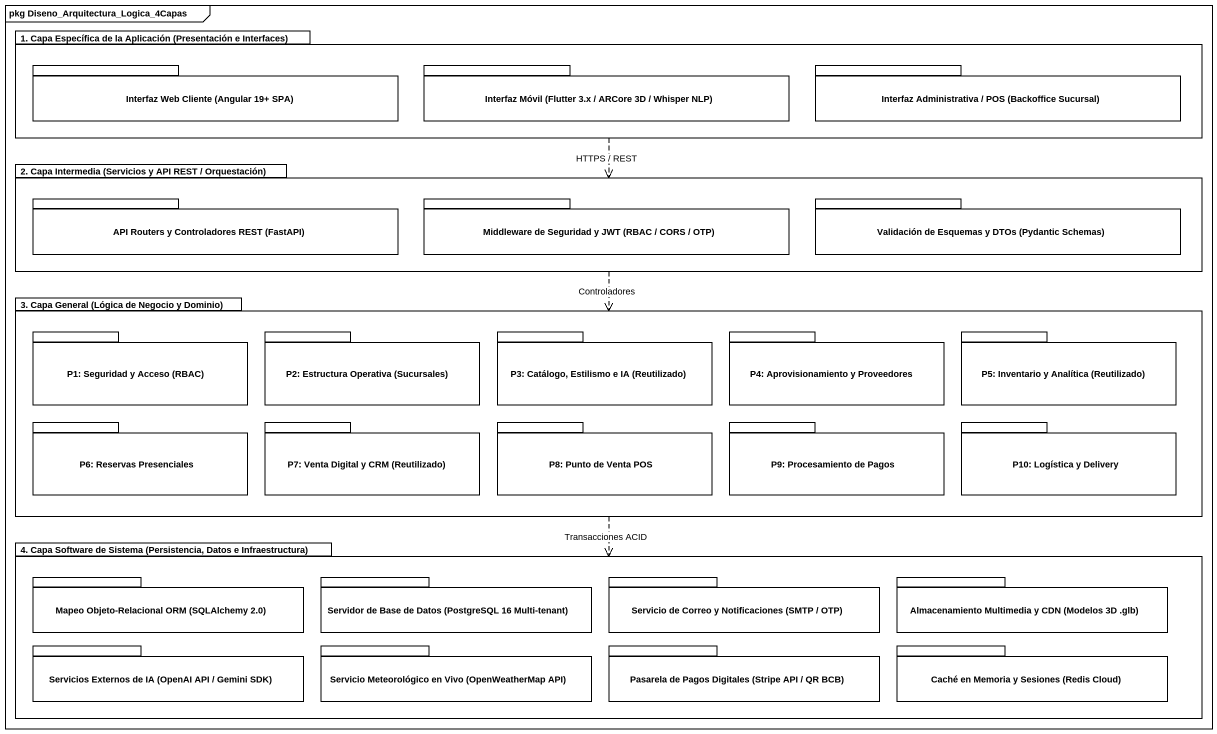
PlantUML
@startuml
mainframe pkg Diseno_Arquitectura_Logica_4Capas
package "1. Capa Específica de la Aplicación (Presentación e Interfaces)" as p1_Capa_Específica_de_la {
  package "Interfaz Web Cliente (Angular 19+ SPA)" as Interfaz_Web_Cliente {
  }
  package "Interfaz Móvil (Flutter 3.x / ARCore 3D / Whisper NLP)" as Interfaz_Móvil_Flutter_3_x {
  }
  package "Interfaz Administrativa / POS (Backoffice Sucursal)" as Interfaz_Administrativa_POS {
  }
}
package "2. Capa Intermedia (Servicios y API REST / Orquestación)" as p2_Capa_Intermedia_Servicios {
  package "API Routers y Controladores REST (FastAPI)" as API_Routers_y_Controladores {
  }
  package "Middleware de Seguridad y JWT (RBAC / CORS / OTP)" as Middleware_de_Seguridad_y {
  }
  package "Validación de Esquemas y DTOs (Pydantic Schemas)" as Validación_de_Esquemas_y {
  }
}
package "3. Capa General (Lógica de Negocio y Dominio)" as p3_Capa_General_Lógica_de {
  package "P1: Seguridad y Acceso (RBAC)" as P1_Seguridad_y_Acceso_RBAC {
  }
  package "P2: Estructura Operativa (Sucursales)" as P2_Estructura_Operativa {
  }
  package "P3: Catálogo, Estilismo e IA (Reutilizado)" as P3_Catálogo_Estilismo_e_IA {
  }
  package "P4: Aprovisionamiento y Proveedores" as P4_Aprovisionamiento_y {
  }
  package "P5: Inventario y Analítica (Reutilizado)" as P5_Inventario_y_Analítica {
  }
  package "P6: Reservas Presenciales" as P6_Reservas_Presenciales {
  }
  package "P7: Venta Digital y CRM (Reutilizado)" as P7_Venta_Digital_y_CRM {
  }
  package "P8: Punto de Venta POS" as P8_Punto_de_Venta_POS {
  }
  package "P9: Procesamiento de Pagos" as P9_Procesamiento_de_Pagos {
  }
  package "P10: Logística y Delivery" as P10_Logística_y_Delivery {
  }
}
package "4. Capa Software de Sistema (Persistencia, Datos e Infraestructura)" as p4_Capa_Software_de_Sistema {
  package "Mapeo Objeto-Relacional ORM (SQLAlchemy 2.0)" as Mapeo_Objeto_Relacional_ORM {
  }
  package "Servidor de Base de Datos (PostgreSQL 16 Multi-tenant)" as Servidor_de_Base_de_Datos {
  }
  package "Servicio de Correo y Notificaciones (SMTP / OTP)" as Servicio_de_Correo_y {
  }
  package "Almacenamiento Multimedia y CDN (Modelos 3D .glb)" as Almacenamiento_Multimedia_y {
  }
  package "Servicios Externos de IA (OpenAI API / Gemini SDK)" as Servicios_Externos_de_IA {
  }
  package "Servicio Meteorológico en Vivo (OpenWeatherMap API)" as Servicio_Meteorológico_en {
  }
  package "Pasarela de Pagos Digitales (Stripe API / QR BCB)" as Pasarela_de_Pagos_Digitales {
  }
  package "Caché en Memoria y Sesiones (Redis Cloud)" as Caché_en_Memoria_y_Sesiones {
  }
}
p1_Capa_Específica_de_la ..> p2_Capa_Intermedia_Servicios : HTTPS / REST
p2_Capa_Intermedia_Servicios ..> p3_Capa_General_Lógica_de : Controladores
p3_Capa_General_Lógica_de ..> p4_Capa_Software_de_Sistema : Transacciones ACID
@enduml
